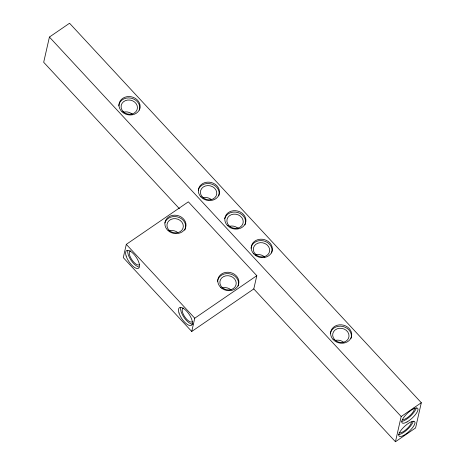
<?xml version="1.0" encoding="UTF-8"?>
<svg xmlns="http://www.w3.org/2000/svg" width="465" height="465" viewBox="0 0 465 465"><rect width="100%" height="100%" fill="white"/><g stroke="black" fill="none" stroke-linecap="round" stroke-linejoin="round"><path stroke-width="0.7" d="M253.791 288.934L191.737 331.469L123.289 257.627L126.3 244.363L188.354 201.833L256.802 275.675L253.791 288.934L395.448 441.75L415.582 427.945L421.313 402.725L69.552 23.25L49.418 37.055L43.687 62.275L179.42 208.704M191.737 331.469L194.754 318.205L256.802 275.675M395.448 441.75L401.179 416.53L421.313 402.725M49.418 37.055L401.179 416.53M126.3 244.363L194.754 318.205M169.196 230.925A8.236 7.085 12.8 0 1 177.88 232.645M221.735 288.114A8.236 7.085 12.8 0 1 231.012 289.916M139.378 264.719A8.236 3.29 55.6 0 1 131.473 259.156A8.236 3.29 55.6 0 1 130.729 250.949M192.312 321.757A8.236 3.29 55.6 0 1 184.436 316.322A8.236 3.29 55.6 0 1 183.576 308.016M193.027 324.07A10.643 4.249 55.6 0 1 184.82 318.542A10.643 4.249 55.6 0 1 180.641 307.842M138.884 267.02A10.643 4.249 55.6 0 1 131.165 260.429A10.643 4.249 55.6 0 1 127.736 250.827M123.626 112.199A8.236 7.085 12.8 0 1 132.246 114.221M118.715 105.91A10.643 9.149 12.8 0 1 131.002 98.144A10.643 9.149 12.8 0 1 139.465 110.112M229.489 226.31A8.236 7.085 12.8 0 1 238.097 228.396M224.717 218.742A10.643 9.149 12.8 0 1 237.935 212.563A10.643 9.149 12.8 0 1 245.014 224.909M335.288 340.438A8.236 7.085 12.8 0 1 343.891 342.525M330.388 333.463A10.643 9.149 12.8 0 1 343.054 326.506A10.643 9.149 12.8 0 1 351.017 338.474M202.926 197.805A8.236 7.085 12.8 0 1 211.017 199.34M198.27 190.214A10.643 9.149 12.8 0 1 211.151 183.931A10.643 9.149 12.8 0 1 218.777 195.817M255.471 254.977A8.236 7.085 12.8 0 1 264.69 257.069M250.984 248.281A10.643 9.149 12.8 0 1 263.574 240.876A10.643 9.149 12.8 0 1 271.618 253.047M185.407 228.536A10.643 9.149 12.8 0 1 184.715 230.198M164.866 222.997A10.643 9.149 12.8 0 1 177.305 216.876A10.643 9.149 12.8 0 1 185.547 227.955M217.51 281.36A10.643 9.149 12.8 0 1 217.73 280.18M217.905 279.61A10.643 9.149 12.8 0 1 231.064 274.181A10.643 9.149 12.8 0 1 238.161 286.051M413.978 407.95A8.236 2.616 -42.8 0 1 410.426 415.117A8.236 2.616 -42.8 0 1 402.254 419.447M411.397 422.028A8.236 2.616 -42.8 0 1 406.114 429.567A8.236 2.616 -42.8 0 1 399.075 432.566M416.21 407.945A10.643 3.383 -42.8 0 1 410.444 416.152A10.643 3.383 -42.8 0 1 401.807 421.325M413.147 421.464A10.643 3.383 -42.8 0 1 407.038 429.77A10.643 3.383 -42.8 0 1 398.546 434.601M122.08 111.833A10.643 9.149 12.8 0 0 139.779 108.74A10.643 9.149 12.8 0 0 126.852 96.708A10.643 9.149 12.8 0 0 122.08 111.833M227.321 225.403A10.643 9.149 12.8 0 0 245.328 223.537A10.643 9.149 12.8 0 0 233.447 210.726A10.643 9.149 12.8 0 0 227.321 225.403M333.114 339.531A10.643 9.149 12.8 0 0 351.122 337.666A10.643 9.149 12.8 0 0 339.241 324.855A10.643 9.149 12.8 0 0 333.114 339.531M200.874 196.869A10.643 9.149 12.8 0 0 218.881 195.009A10.643 9.149 12.8 0 0 207.001 182.193A10.643 9.149 12.8 0 0 200.874 196.869M253.64 253.791A10.643 9.149 12.8 0 0 271.705 252.233A10.643 9.149 12.8 0 0 260.098 239.237A10.643 9.149 12.8 0 0 253.64 253.791M406.991 421.964A10.643 3.383 -42.8 0 0 417.919 408.747A10.643 3.383 -42.8 0 0 404.753 416.111A10.643 3.383 -42.8 0 0 406.991 421.964M403.597 435.426A10.643 3.383 -42.8 0 0 414.96 422.185A10.643 3.383 -42.8 0 0 402.062 428.992A10.643 3.383 -42.8 0 0 403.597 435.426M126.131 256.012A10.643 4.249 55.6 0 0 138.093 268.421A10.643 4.249 55.6 0 0 133.472 253.797A10.643 4.249 55.6 0 0 126.131 256.012M179.008 313.003A10.643 4.249 55.6 0 0 190.952 325.494A10.643 4.249 55.6 0 0 186.43 310.928A10.643 4.249 55.6 0 0 179.008 313.003M168.138 230.64A10.643 9.149 12.8 0 0 185.715 227.164A10.643 9.149 12.8 0 0 172.48 215.394A10.643 9.149 12.8 0 0 168.138 230.64M220.648 287.341A10.643 9.149 12.8 0 0 238.469 284.685A10.643 9.149 12.8 0 0 225.909 272.362A10.643 9.149 12.8 0 0 220.648 287.341M123.086 111.449A8.236 7.085 12.8 0 0 137.001 109.891A8.236 7.085 12.8 0 0 127.701 100.039A8.236 7.085 12.8 0 0 123.086 111.449M228.827 225.525A8.236 7.085 12.8 0 0 242.765 224.084A8.236 7.085 12.8 0 0 233.57 214.162A8.236 7.085 12.8 0 0 228.827 225.525M334.62 339.653A8.236 7.085 12.8 0 0 348.558 338.212A8.236 7.085 12.8 0 0 339.363 328.29A8.236 7.085 12.8 0 0 334.62 339.653M202.013 196.573A8.236 7.085 12.8 0 0 216.103 196.015A8.236 7.085 12.8 0 0 207.704 185.587A8.236 7.085 12.8 0 0 202.013 196.573M255.14 253.913A8.236 7.085 12.8 0 0 269.142 252.78A8.236 7.085 12.8 0 0 260.226 242.672A8.236 7.085 12.8 0 0 255.14 253.913M169.179 230.315A8.236 7.085 12.8 0 0 182.972 228.263A8.236 7.085 12.8 0 0 173.253 218.719A8.236 7.085 12.8 0 0 169.179 230.315M222.351 287.637A8.236 7.085 12.8 0 0 235.976 285.004A8.236 7.085 12.8 0 0 225.769 275.85A8.236 7.085 12.8 0 0 222.351 287.637"/></g></svg>
